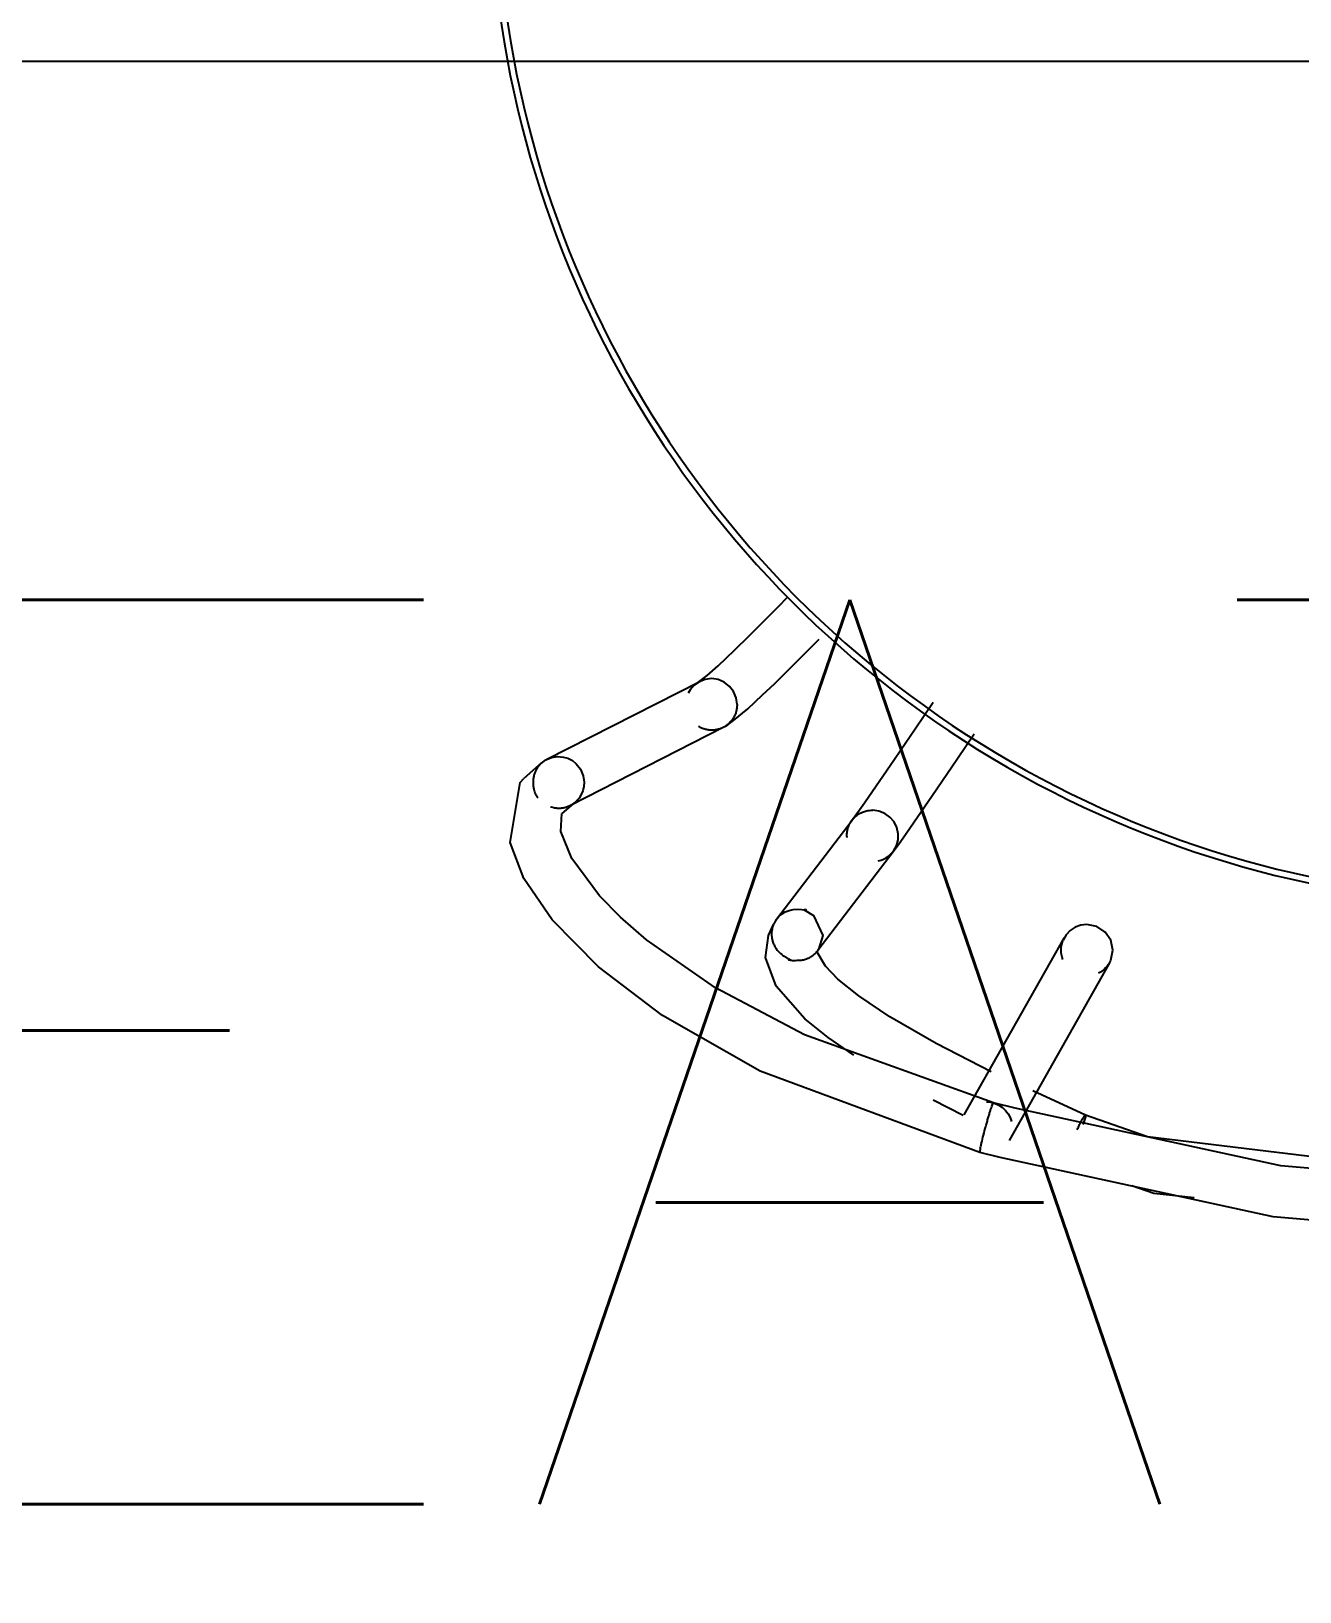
# Model space of a CAD drawing. Header units: millimetres. Extents: x 148480 to 578986, y 39883 to 155062.
# Drawn here: x 252389.4 to 252669.9, y 122228.7 to 122573.9 of the extents above; entities that cross this region are included whole.
import ezdxf

# ---------------------------------------------------------------- set-up
doc = ezdxf.new("R2010")
doc.units = ezdxf.units.MM
for name, color, linetype in [('HATCH', 8, 'Continuous'), ('Hatch 01_UC', 7, 'Continuous'), ('HVAC-SECTIONS', 7, 'Continuous'), ('I - MODULAR', 44, 'Continuous'), ('Layer4', 6, 'Continuous'), ('M-HVAC-TEXT', 7, 'Continuous')]:
    doc.layers.add(name, color=color, linetype=linetype)
doc.styles.add('R', font='romans.shx')

# ---------------------------------------------------------------- blocks, each defined once
blk = doc.blocks.new('GFC1')
at = {"layer": 'I - MODULAR', "color": 8}
for p, q in [((325135.84, 123398.83), (325169.64, 123416.06)), ((325135.84, 123398.83), (325169.64, 123416.06)), ((325174.85, 123405.87), (325141.04, 123388.64)), ((325174.85, 123405.87), (325141.04, 123388.64)), ((325134.66, 123398.02), (325130.74, 123394.58)), ((325134.66, 123398.02), (325130.74, 123394.58)), ((325142.18, 123389.41), (325139.16, 123386.84)), ((325142.18, 123389.41), (325139.16, 123386.84)), ((325186.65, 123363.48), (325203.32, 123385.35)), ((325186.65, 123363.48), (325203.32, 123385.35)), ((325212.46, 123378.47), (325195.76, 123356.55)), ((325212.46, 123378.47), (325195.76, 123356.55)), ((325228.1, 123320.18), (325250.29, 123359.45)), ((325228.1, 123320.18), (325250.29, 123359.45)), ((325260.25, 123353.82), (325238.06, 123314.55)), ((325260.25, 123353.82), (325238.06, 123314.55)), ((325254.94, 123320.11), (325243.29, 123325.48)), ((325254.94, 123320.11), (325243.29, 123325.48)), ((325227.89, 123320.02), (325221.3, 123323.44)), ((325227.89, 123320.02), (325221.3, 123323.44))]:
    blk.add_line(p, q, dxfattribs=at)
at = {"layer": 'I - MODULAR', "color": 8, "flags": 128}
for points in [[(325169.14, 123415.77), (325171.26, 123417.34), (325173.72, 123419.52), (325177.35, 123422.96), (325180.59, 123426.12), (325187.1, 123432.64), (325189.06, 123434.66)], [(325169.14, 123415.77), (325171.26, 123417.34), (325173.72, 123419.52), (325177.35, 123422.96), (325180.59, 123426.12), (325187.1, 123432.64), (325189.06, 123434.66)], [(325175.35, 123406.16), (325175.96, 123406.54), (325177.14, 123407.37), (325180.26, 123410.01), (325183.56, 123413.07), (325186.15, 123415.55), (325189.79, 123419.13), (325196.05, 123425.43)], [(325175.35, 123406.16), (325175.96, 123406.54), (325177.14, 123407.37), (325180.26, 123410.01), (325183.56, 123413.07), (325186.15, 123415.55), (325189.79, 123419.13), (325196.05, 123425.43)], [(325168.37, 123415.16), (325168, 123414.73), (325167.54, 123414.16), (325167.11, 123413.43)], [(325168.37, 123415.16), (325168, 123414.73), (325167.54, 123414.16), (325167.11, 123413.43)], [(325177.89, 123410.97), (325177.69, 123412.42), (325177.13, 123413.79), (325176.23, 123414.96), (325175.08, 123415.87), (325173.73, 123416.45), (325172.29, 123416.67), (325170.86, 123416.51), (325169.5, 123415.98), (325168.37, 123415.16)], [(325177.89, 123410.97), (325177.69, 123412.42), (325177.13, 123413.79), (325176.23, 123414.96), (325175.08, 123415.87), (325173.73, 123416.45), (325172.29, 123416.67), (325170.86, 123416.51), (325169.5, 123415.98), (325168.37, 123415.16)], [(325203.28, 123385.3), (325206.05, 123389.17), (325208.69, 123392.99), (325211.74, 123397.44), (325217.28, 123405.59), (325221.25, 123411.45)], [(325203.28, 123385.3), (325206.05, 123389.17), (325208.69, 123392.99), (325211.74, 123397.44), (325217.28, 123405.59), (325221.25, 123411.45)], [(325212.5, 123378.53), (325213.59, 123380.02), (325215.29, 123382.42), (325217.87, 123386.15), (325220.98, 123390.68), (325226.62, 123398.97), (325230.34, 123404.48)], [(325212.5, 123378.53), (325213.59, 123380.02), (325215.29, 123382.42), (325217.87, 123386.15), (325220.98, 123390.68), (325226.62, 123398.97), (325230.34, 123404.48)], [(325134.56, 123397.93), (325135.63, 123398.72), (325136.87, 123399.23), (325138.19, 123399.44), (325139.51, 123399.31), (325140.48, 123399.11), (325141.53, 123398.58), (325142.34, 123397.81), (325143.26, 123396.62), (325143.9, 123395.16), (325144.09, 123393.74)], [(325134.56, 123397.93), (325135.63, 123398.72), (325136.87, 123399.23), (325138.19, 123399.44), (325139.51, 123399.31), (325140.48, 123399.11), (325141.53, 123398.58), (325142.34, 123397.81), (325143.26, 123396.62), (325143.9, 123395.16), (325144.09, 123393.74)], [(325231.57, 123311.85), (325182.99, 123329.88), (325161.38, 123342.19), (325147.24, 123352.91), (325137, 123363.29), (325130.75, 123372.48), (325127.76, 123380.43), (325129.97, 123393.69), (325130.74, 123394.58)], [(325231.57, 123311.85), (325182.99, 123329.88), (325161.38, 123342.19), (325147.24, 123352.91), (325137, 123363.29), (325130.75, 123372.48), (325127.76, 123380.43), (325129.97, 123393.69), (325130.74, 123394.58)], [(325144.09, 123393.74), (325144.03, 123392.8), (325143.8, 123391.88), (325143.44, 123391.01), (325142.95, 123390.23), (325142.32, 123389.54)], [(325144.09, 123393.74), (325144.03, 123392.8), (325143.8, 123391.88), (325143.44, 123391.01), (325142.95, 123390.23), (325142.32, 123389.54)], [(325212.59, 123378.66), (325213.14, 123379.67), (325213.51, 123381), (325213.54, 123382.37), (325213.23, 123383.72), (325212.61, 123384.97), (325211.7, 123386.03), (325210.56, 123386.85), (325209.27, 123387.37), (325207.89, 123387.56)], [(325212.59, 123378.66), (325213.14, 123379.67), (325213.51, 123381), (325213.54, 123382.37), (325213.23, 123383.72), (325212.61, 123384.97), (325211.7, 123386.03), (325210.56, 123386.85), (325209.27, 123387.37), (325207.89, 123387.56)], [(325234.58, 123322.88), (325192.84, 123337.87), (325173.12, 123348.28), (325157.88, 123358.91), (325152.13, 123363.91), (325147.49, 123368.64), (325141.38, 123376.88), (325138.95, 123382.88), (325139.16, 123386.84)], [(325234.58, 123322.88), (325192.84, 123337.87), (325173.12, 123348.28), (325157.88, 123358.91), (325152.13, 123363.91), (325147.49, 123368.64), (325141.38, 123376.88), (325138.95, 123382.88), (325139.16, 123386.84)], [(325209.14, 123376.38), (325209.74, 123376.54), (325210.32, 123376.76), (325210.87, 123377.04), (325211.39, 123377.39), (325211.86, 123377.81), (325212.29, 123378.27), (325212.59, 123378.66)], [(325209.14, 123376.38), (325209.74, 123376.54), (325210.32, 123376.76), (325210.87, 123377.04), (325211.39, 123377.39), (325211.86, 123377.81), (325212.29, 123378.27), (325212.59, 123378.66)], [(325186.5, 123363.27), (325187.07, 123363.96), (325187.76, 123364.57), (325188.54, 123365.06), (325189.39, 123365.4), (325190.29, 123365.61), (325191.21, 123365.67)], [(325186.5, 123363.27), (325187.07, 123363.96), (325187.76, 123364.57), (325188.54, 123365.06), (325189.39, 123365.4), (325190.29, 123365.61), (325191.21, 123365.67)], [(325191.21, 123365.67), (325193.16, 123365.52), (325192.72, 123365.53), (325194.83, 123364.28), (325196.88, 123359.85), (325195.91, 123356.76)], [(325191.21, 123365.67), (325193.16, 123365.52), (325192.72, 123365.53), (325194.83, 123364.28), (325196.88, 123359.85), (325195.91, 123356.76)], [(325203.73, 123333.43), (325198.04, 123337.27), (325192.86, 123341.43), (325186.56, 123348.63), (325184.2, 123354.99), (325184.87, 123359.86), (325185.9, 123362.14), (325185.95, 123362.26)], [(325203.73, 123333.43), (325198.04, 123337.27), (325192.86, 123341.43), (325186.56, 123348.63), (325184.2, 123354.99), (325184.87, 123359.86), (325185.9, 123362.14), (325185.95, 123362.26)], [(325255.27, 123362.32), (325253.94, 123362.18), (325252.67, 123361.71), (325251.55, 123360.97), (325250.65, 123360.01), (325250, 123358.86)], [(325255.27, 123362.32), (325253.94, 123362.18), (325252.67, 123361.71), (325251.55, 123360.97), (325250.65, 123360.01), (325250, 123358.86)], [(325260.54, 123354.41), (325260.98, 123356.59), (325260.53, 123358.8), (325259.31, 123360.63), (325257.49, 123361.86), (325255.27, 123362.32)], [(325260.54, 123354.41), (325260.98, 123356.59), (325260.53, 123358.8), (325259.31, 123360.63), (325257.49, 123361.86), (325255.27, 123362.32)], [(325234.13, 123329.7), (325221.94, 123335.97), (325211.7, 123341.87), (325204.82, 123346.48), (325200.2, 123350.21), (325197.43, 123353.05), (325195.58, 123356.18), (325196.46, 123357.76)], [(325234.13, 123329.7), (325221.94, 123335.97), (325211.7, 123341.87), (325204.82, 123346.48), (325200.2, 123350.21), (325197.43, 123353.05), (325195.58, 123356.18), (325196.46, 123357.76)], [(325352.06, 123304.3), (325298.17, 123308.92), (325239.39, 123321.7), (325234.58, 123322.88)], [(325352.06, 123304.3), (325298.17, 123308.92), (325239.39, 123321.7), (325234.58, 123322.88)], [(325352.06, 123305.21), (325268.63, 123315.3), (325254.94, 123320.11)], [(325352.06, 123305.21), (325268.63, 123315.3), (325254.94, 123320.11)], [(325352.06, 123292.86), (325296.42, 123297.62), (325236.12, 123310.73), (325231.57, 123311.85)], [(325352.06, 123292.86), (325296.42, 123297.62), (325236.12, 123310.73), (325231.57, 123311.85)], [(325279.01, 123301.84), (325270.05, 123302.83), (325265.23, 123304.5)], [(325279.01, 123301.84), (325270.05, 123302.83), (325265.23, 123304.5)]]:
    blk.add_lwpolyline(points, dxfattribs=at)
at = {"layer": 'I - MODULAR', "color": 8}
for radius in [228.8, 228.8, 228.8, 228.8, 227.37, 227.37]:
    blk.add_arc((325352.06, 123595.22), radius, 180, 0, dxfattribs=at)
at = {"layer": 'I - MODULAR', "color": 8, "extrusion": (0, 0, -1)}
for centre, start_param, end_param in [((325255.27, 123356.64), 2.248945, 3.041791), ((325255.27, 123356.64), 2.248945, 3.041791), ((325255.27, 123356.64), 6.183384, 6.879071), ((325255.27, 123356.64), 6.183384, 6.879071), ((325233.08, 123317.37), 4.201269, 5.531684), ((325233.08, 123317.37), 4.201269, 5.531684)]:
    blk.add_ellipse(centre, major_axis=(4.98, -2.81), ratio=0.992436, start_param=start_param, end_param=end_param, dxfattribs=at)
at = {"layer": 'I - MODULAR', "color": 8}
for points, knots in [([(325177.89, 123410.97), (325177.9, 123410.68), (325177.87, 123410.26), (325177.78, 123409.74), (325177.7, 123409.4), (325177.6, 123409.07), (325177.5, 123408.76), (325177.35, 123408.45), (325177.21, 123408.18), (325177.06, 123407.92), (325176.93, 123407.73), (325176.79, 123407.55), (325176.65, 123407.39), (325176.49, 123407.2), (325176.34, 123407.02), (325176.21, 123406.88), (325176.15, 123406.8), (325176.13, 123406.78)], [0, 0, 0, 0, 0.166667, 0.25, 0.3125, 0.375, 0.458333, 0.510417, 0.583333, 0.635417, 0.6875, 0.729167, 0.770833, 0.822917, 0.895833, 0.958333, 1, 1, 1, 1]), ([(325177.89, 123410.97), (325177.9, 123410.68), (325177.87, 123410.26), (325177.78, 123409.74), (325177.7, 123409.4), (325177.6, 123409.07), (325177.5, 123408.76), (325177.35, 123408.45), (325177.21, 123408.18), (325177.06, 123407.92), (325176.93, 123407.73), (325176.79, 123407.55), (325176.65, 123407.39), (325176.49, 123407.2), (325176.34, 123407.02), (325176.21, 123406.88), (325176.15, 123406.8), (325176.13, 123406.78)], [0, 0, 0, 0, 0.166667, 0.25, 0.3125, 0.375, 0.458333, 0.510417, 0.583333, 0.635417, 0.6875, 0.729167, 0.770833, 0.822917, 0.895833, 0.958333, 1, 1, 1, 1]), ([(325176.13, 123406.78), (325175.97, 123406.62), (325175.7, 123406.4), (325175.31, 123406.13), (325175.01, 123405.95), (325174.68, 123405.79), (325174.35, 123405.64), (325174, 123405.52), (325173.65, 123405.42), (325173.29, 123405.34), (325172.93, 123405.29), (325172.57, 123405.27), (325172.21, 123405.26), (325171.84, 123405.28), (325171.48, 123405.32), (325171.12, 123405.39), (325170.77, 123405.48), (325170.41, 123405.59), (325169.95, 123405.77), (325169.62, 123405.94), (325169.41, 123406.06)], [0, 0, 0, 0, 0.0555556, 0.0833333, 0.1111111, 0.1388889, 0.1666667, 0.1944444, 0.2222222, 0.25, 0.2777778, 0.3055556, 0.3333333, 0.3611111, 0.3888889, 0.4166667, 0.4444444, 0.4722222, 0.5, 0.5555556, 0.5555556, 0.5555556, 0.5555556]), ([(325176.13, 123406.78), (325175.97, 123406.62), (325175.7, 123406.4), (325175.31, 123406.13), (325175.01, 123405.95), (325174.68, 123405.79), (325174.35, 123405.64), (325174, 123405.52), (325173.65, 123405.42), (325173.29, 123405.34), (325172.93, 123405.29), (325172.57, 123405.27), (325172.21, 123405.26), (325171.84, 123405.28), (325171.48, 123405.32), (325171.12, 123405.39), (325170.77, 123405.48), (325170.41, 123405.59), (325169.95, 123405.77), (325169.62, 123405.94), (325169.41, 123406.06)], [0, 0, 0, 0, 0.0555556, 0.0833333, 0.1111111, 0.1388889, 0.1666667, 0.1944444, 0.2222222, 0.25, 0.2777778, 0.3055556, 0.3333333, 0.3611111, 0.3888889, 0.4166667, 0.4444444, 0.4722222, 0.5, 0.5555556, 0.5555556, 0.5555556, 0.5555556]), ([(325134.56, 123397.92), (325134.46, 123397.84), (325134.3, 123397.67), (325134.09, 123397.43), (325133.89, 123397.18), (325133.71, 123396.92), (325133.54, 123396.64), (325133.39, 123396.36), (325133.24, 123396.03), (325133.1, 123395.67), (325132.98, 123395.29), (325132.89, 123394.91), (325132.81, 123394.39), (325132.79, 123394), (325132.79, 123393.74)], [0, 0, 0, 0, 0.083333, 0.145833, 0.208333, 0.291667, 0.354167, 0.416667, 0.5, 0.583333, 0.666667, 0.75, 0.833333, 1, 1, 1, 1]), ([(325134.56, 123397.92), (325134.46, 123397.84), (325134.3, 123397.67), (325134.09, 123397.43), (325133.89, 123397.18), (325133.71, 123396.92), (325133.54, 123396.64), (325133.39, 123396.36), (325133.24, 123396.03), (325133.1, 123395.67), (325132.98, 123395.29), (325132.89, 123394.91), (325132.81, 123394.39), (325132.79, 123394), (325132.79, 123393.74)], [0, 0, 0, 0, 0.083333, 0.145833, 0.208333, 0.291667, 0.354167, 0.416667, 0.5, 0.583333, 0.666667, 0.75, 0.833333, 1, 1, 1, 1]), ([(325132.79, 123393.74), (325132.79, 123393.63), (325132.78, 123393.41), (325132.8, 123393.04), (325132.85, 123392.64), (325132.92, 123392.29), (325133.01, 123391.97), (325133.13, 123391.6), (325133.32, 123391.12), (325133.56, 123390.69), (325133.73, 123390.42), (325133.81, 123390.32), (325133.84, 123390.28)], [0, 0, 0, 0, 0.0277778, 0.0555556, 0.0833333, 0.1111111, 0.125, 0.1388889, 0.1666667, 0.1944444, 0.2083333, 0.2222222, 0.2222222, 0.2222222, 0.2222222]), ([(325132.79, 123393.74), (325132.79, 123393.63), (325132.78, 123393.41), (325132.8, 123393.04), (325132.85, 123392.64), (325132.92, 123392.29), (325133.01, 123391.97), (325133.13, 123391.6), (325133.32, 123391.12), (325133.56, 123390.69), (325133.73, 123390.42), (325133.81, 123390.32), (325133.84, 123390.28)], [0, 0, 0, 0, 0.0277778, 0.0555556, 0.0833333, 0.1111111, 0.125, 0.1388889, 0.1666667, 0.1944444, 0.2083333, 0.2222222, 0.2222222, 0.2222222, 0.2222222]), ([(325136.63, 123388.36), (325136.69, 123388.34), (325136.94, 123388.26), (325137.31, 123388.16), (325137.75, 123388.08), (325138.13, 123388.04), (325138.52, 123388.03), (325139.02, 123388.05), (325139.66, 123388.13), (325140.28, 123388.31), (325140.76, 123388.5), (325141.22, 123388.72), (325141.76, 123389.06), (325142.15, 123389.38), (325142.33, 123389.55)], [0.5555556, 0.5555556, 0.5555556, 0.5555556, 0.5694444, 0.6111111, 0.6388889, 0.6666667, 0.6944444, 0.7222222, 0.7777778, 0.8333333, 0.8611111, 0.8888889, 0.9444444, 1, 1, 1, 1]), ([(325136.63, 123388.36), (325136.69, 123388.34), (325136.94, 123388.26), (325137.31, 123388.16), (325137.75, 123388.08), (325138.13, 123388.04), (325138.52, 123388.03), (325139.02, 123388.05), (325139.66, 123388.13), (325140.28, 123388.31), (325140.76, 123388.5), (325141.22, 123388.72), (325141.76, 123389.06), (325142.15, 123389.38), (325142.33, 123389.55)], [0.5555556, 0.5555556, 0.5555556, 0.5555556, 0.5694444, 0.6111111, 0.6388889, 0.6666667, 0.6944444, 0.7222222, 0.7777778, 0.8333333, 0.8611111, 0.8888889, 0.9444444, 1, 1, 1, 1]), ([(325203.21, 123385.2), (325203.26, 123385.27), (325203.35, 123385.4), (325203.51, 123385.59), (325203.67, 123385.77), (325203.85, 123385.96), (325204.05, 123386.14), (325204.25, 123386.32), (325204.53, 123386.54), (325204.82, 123386.73), (325205.12, 123386.9), (325205.38, 123387.03), (325205.82, 123387.22), (325206.44, 123387.42), (325207.18, 123387.54), (325207.65, 123387.56), (325207.89, 123387.56)], [0, 0, 0, 0, 0.0625, 0.109375, 0.15625, 0.203125, 0.246094, 0.296875, 0.34375, 0.4375, 0.484375, 0.53125, 0.59375, 0.75, 0.875, 1, 1, 1, 1]), ([(325203.21, 123385.2), (325203.26, 123385.27), (325203.35, 123385.4), (325203.51, 123385.59), (325203.67, 123385.77), (325203.85, 123385.96), (325204.05, 123386.14), (325204.25, 123386.32), (325204.53, 123386.54), (325204.82, 123386.73), (325205.12, 123386.9), (325205.38, 123387.03), (325205.82, 123387.22), (325206.44, 123387.42), (325207.18, 123387.54), (325207.65, 123387.56), (325207.89, 123387.56)], [0, 0, 0, 0, 0.0625, 0.109375, 0.15625, 0.203125, 0.246094, 0.296875, 0.34375, 0.4375, 0.484375, 0.53125, 0.59375, 0.75, 0.875, 1, 1, 1, 1]), ([(325202.23, 123381.5), (325202.22, 123381.62), (325202.21, 123381.85), (325202.2, 123382.19), (325202.22, 123382.53), (325202.27, 123382.88), (325202.34, 123383.22), (325202.43, 123383.57), (325202.53, 123383.88), (325202.63, 123384.14), (325202.74, 123384.38), (325202.88, 123384.67), (325203.04, 123384.95), (325203.16, 123385.14), (325203.21, 123385.2)], [0.6666667, 0.6666667, 0.6666667, 0.6666667, 0.6944444, 0.7222222, 0.75, 0.7777778, 0.8055556, 0.8333333, 0.8611111, 0.8819444, 0.9027778, 0.9305556, 0.9722222, 1, 1, 1, 1]), ([(325202.23, 123381.5), (325202.22, 123381.62), (325202.21, 123381.85), (325202.2, 123382.19), (325202.22, 123382.53), (325202.27, 123382.88), (325202.34, 123383.22), (325202.43, 123383.57), (325202.53, 123383.88), (325202.63, 123384.14), (325202.74, 123384.38), (325202.88, 123384.67), (325203.04, 123384.95), (325203.16, 123385.14), (325203.21, 123385.2)], [0.6666667, 0.6666667, 0.6666667, 0.6666667, 0.6944444, 0.7222222, 0.75, 0.7777778, 0.8055556, 0.8333333, 0.8611111, 0.8819444, 0.9027778, 0.9305556, 0.9722222, 1, 1, 1, 1]), ([(325186.53, 123363.31), (325186.44, 123363.18), (325186.23, 123362.86), (325185.96, 123362.31), (325185.76, 123361.76), (325185.64, 123361.3), (325185.57, 123360.87), (325185.54, 123360.5), (325185.52, 123360.12), (325185.54, 123359.57), (325185.68, 123358.78), (325185.96, 123357.96), (325186.37, 123357.16), (325186.91, 123356.45), (325187.69, 123355.66), (325188.44, 123355.19), (325188.91, 123354.94), (325189.18, 123354.8), (325189.43, 123354.68), (325189.58, 123354.59), (325189.64, 123354.52), (325189.74, 123354.45), (325189.45, 123354.48), (325189.14, 123354.54), (325189.37, 123354.47), (325189.91, 123354.38), (325190.47, 123354.33), (325190.94, 123354.34), (325191.21, 123354.37)], [0, 0, 0, 0, 0.05, 0.1, 0.125, 0.15, 0.175, 0.1875, 0.2, 0.225, 0.25, 0.275, 0.3, 0.325, 0.35, 0.4, 0.425, 0.45, 0.475, 0.525, 0.575, 0.6375, 0.7, 0.75, 0.85, 0.9, 0.95, 1, 1, 1, 1]), ([(325186.53, 123363.31), (325186.44, 123363.18), (325186.23, 123362.86), (325185.96, 123362.31), (325185.76, 123361.76), (325185.64, 123361.3), (325185.57, 123360.87), (325185.54, 123360.5), (325185.52, 123360.12), (325185.54, 123359.57), (325185.68, 123358.78), (325185.96, 123357.96), (325186.37, 123357.16), (325186.91, 123356.45), (325187.69, 123355.66), (325188.44, 123355.19), (325188.91, 123354.94), (325189.18, 123354.8), (325189.43, 123354.68), (325189.58, 123354.59), (325189.64, 123354.52), (325189.74, 123354.45), (325189.45, 123354.48), (325189.14, 123354.54), (325189.37, 123354.47), (325189.91, 123354.38), (325190.47, 123354.33), (325190.94, 123354.34), (325191.21, 123354.37)], [0, 0, 0, 0, 0.05, 0.1, 0.125, 0.15, 0.175, 0.1875, 0.2, 0.225, 0.25, 0.275, 0.3, 0.325, 0.35, 0.4, 0.425, 0.45, 0.475, 0.525, 0.575, 0.6375, 0.7, 0.75, 0.85, 0.9, 0.95, 1, 1, 1, 1]), ([(325191.21, 123354.37), (325191.51, 123354.36), (325192.12, 123354.4), (325192.87, 123354.57), (325193.37, 123354.75), (325193.65, 123354.86), (325193.85, 123354.96), (325194.05, 123355.07), (325194.25, 123355.18), (325194.44, 123355.31), (325194.63, 123355.44), (325194.81, 123355.58), (325194.99, 123355.73), (325195.16, 123355.88), (325195.32, 123356.04), (325195.47, 123356.21), (325195.67, 123356.43), (325195.8, 123356.6), (325195.88, 123356.72)], [0, 0, 0, 0, 0.166667, 0.333333, 0.416667, 0.458333, 0.5, 0.541667, 0.583333, 0.625, 0.666667, 0.708333, 0.75, 0.791667, 0.833333, 0.875, 0.916667, 1, 1, 1, 1]), ([(325191.21, 123354.37), (325191.51, 123354.36), (325192.12, 123354.4), (325192.87, 123354.57), (325193.37, 123354.75), (325193.65, 123354.86), (325193.85, 123354.96), (325194.05, 123355.07), (325194.25, 123355.18), (325194.44, 123355.31), (325194.63, 123355.44), (325194.81, 123355.58), (325194.99, 123355.73), (325195.16, 123355.88), (325195.32, 123356.04), (325195.47, 123356.21), (325195.67, 123356.43), (325195.8, 123356.6), (325195.88, 123356.72)], [0, 0, 0, 0, 0.166667, 0.333333, 0.416667, 0.458333, 0.5, 0.541667, 0.583333, 0.625, 0.666667, 0.708333, 0.75, 0.791667, 0.833333, 0.875, 0.916667, 1, 1, 1, 1]), ([(325231.69, 123312.73), (325231.72, 123312.9), (325231.8, 123313.28), (325232.03, 123314.23), (325232.39, 123315.68), (325232.82, 123317.32), (325233.18, 123318.6), (325233.45, 123319.52), (325233.7, 123320.38), (325233.93, 123321.14), (325234.14, 123321.79), (325234.37, 123322.48), (325234.49, 123322.76), (325234.54, 123322.84)], [0, 0, 0, 0, 0.0555556, 0.1111111, 0.2222222, 0.3333333, 0.3888889, 0.4444444, 0.5, 0.5555556, 0.6111111, 0.6666667, 0.7777778, 0.7777778, 0.7777778, 0.7777778]), ([(325231.69, 123312.73), (325231.72, 123312.9), (325231.8, 123313.28), (325232.03, 123314.23), (325232.39, 123315.68), (325232.82, 123317.32), (325233.18, 123318.6), (325233.45, 123319.52), (325233.7, 123320.38), (325233.93, 123321.14), (325234.14, 123321.79), (325234.37, 123322.48), (325234.49, 123322.76), (325234.54, 123322.84)], [0, 0, 0, 0, 0.0555556, 0.1111111, 0.2222222, 0.3333333, 0.3888889, 0.4444444, 0.5, 0.5555556, 0.6111111, 0.6666667, 0.7777778, 0.7777778, 0.7777778, 0.7777778]), ([(325253.08, 123316.85), (325253.21, 123317.13), (325253.47, 123317.69), (325253.85, 123318.42), (325254.18, 123319.05), (325254.46, 123319.54), (325254.69, 123319.89), (325254.85, 123320.09), (325254.92, 123320.12), (325254.94, 123320.11)], [0.1111111, 0.1111111, 0.1111111, 0.1111111, 0.1666667, 0.2222222, 0.2777778, 0.3333333, 0.3888889, 0.4444444, 0.4956758, 0.4956758, 0.4956758, 0.4956758]), ([(325253.08, 123316.85), (325253.21, 123317.13), (325253.47, 123317.69), (325253.85, 123318.42), (325254.18, 123319.05), (325254.46, 123319.54), (325254.69, 123319.89), (325254.85, 123320.09), (325254.92, 123320.12), (325254.94, 123320.11)], [0.1111111, 0.1111111, 0.1111111, 0.1111111, 0.1666667, 0.2222222, 0.2777778, 0.3333333, 0.3888889, 0.4444444, 0.4956758, 0.4956758, 0.4956758, 0.4956758]), ([(325254.94, 123320.11), (325254.94, 123320.11), (325254.97, 123320.1), (325254.99, 123320.02), (325254.94, 123319.74), (325254.82, 123319.25), (325254.62, 123318.67), (325254.45, 123318.19), (325254.4, 123318.07)], [0.4980564, 0.4980564, 0.4980564, 0.4980564, 0.5, 0.5555556, 0.6111111, 0.6666667, 0.75, 0.7777778, 0.7777778, 0.7777778, 0.7777778]), ([(325254.94, 123320.11), (325254.94, 123320.11), (325254.97, 123320.1), (325254.99, 123320.02), (325254.94, 123319.74), (325254.82, 123319.25), (325254.62, 123318.67), (325254.45, 123318.19), (325254.4, 123318.07)], [0.4980564, 0.4980564, 0.4980564, 0.4980564, 0.5, 0.5555556, 0.6111111, 0.6666667, 0.75, 0.7777778, 0.7777778, 0.7777778, 0.7777778]), ([(325231.69, 123312.73), (325231.65, 123312.55), (325231.59, 123312.26), (325231.55, 123311.94), (325231.56, 123311.85), (325231.57, 123311.85)], [0, 0, 0, 0, 0.0555556, 0.1111111, 0.1797143, 0.1797143, 0.1797143, 0.1797143]), ([(325231.69, 123312.73), (325231.65, 123312.55), (325231.59, 123312.26), (325231.55, 123311.94), (325231.56, 123311.85), (325231.57, 123311.85)], [0, 0, 0, 0, 0.0555556, 0.1111111, 0.1797143, 0.1797143, 0.1797143, 0.1797143])]:
    blk.add_open_spline(points, degree=3, knots=knots, dxfattribs=at)
blk.add_open_spline([(325231.58, 123311.85), (325231.58, 123311.85), (325231.6, 123311.86), (325231.62, 123311.89)], degree=3, dxfattribs=at)
blk.add_open_spline([(325231.58, 123311.85), (325231.58, 123311.85), (325231.6, 123311.86), (325231.62, 123311.89)], degree=3, dxfattribs=at)
blk = doc.blocks.new('celling')
at = {"layer": 'HATCH'}
h = blk.add_hatch(color=8, dxfattribs=at)
h.dxf.hatch_style = 1
edge = h.paths.add_edge_path(flags=16)
edge.add_line((332844, 71504.14), (332844, 62144.56))
edge.add_ellipse((333594, 62144.56), major_axis=(750, 0), ratio=1, start_angle=180, end_angle=270)
edge.add_line((333594, 61394.56), (337293.66, 61394.56))
edge.add_ellipse((337293.66, 62144.56), major_axis=(750, 0), ratio=1, start_angle=270, end_angle=360)
edge.add_line((338043.66, 62144.56), (338043.66, 71504.14))
edge.add_ellipse((337293.66, 71504.14), major_axis=(750, 0), ratio=1, start_angle=0, end_angle=90)
edge.add_line((337293.66, 72254.14), (333594, 72254.14))
edge.add_ellipse((333594, 71504.14), major_axis=(750, 0), ratio=1, start_angle=90, end_angle=180)
edge = h.paths.add_edge_path()
edge.add_line((332769, 71504.14), (332769, 62144.56))
edge.add_ellipse((333594, 62144.56), major_axis=(825, 0), ratio=1, start_angle=180, end_angle=270)
edge.add_line((333594, 61319.56), (337293.66, 61319.56))
edge.add_ellipse((337293.66, 62144.56), major_axis=(825, 0), ratio=1, start_angle=270, end_angle=360)
edge.add_line((338118.66, 62144.56), (338118.66, 71504.14))
edge.add_ellipse((337293.66, 71504.14), major_axis=(825, 0), ratio=1, start_angle=0, end_angle=90)
edge.add_line((337293.66, 72329.14), (333594, 72329.14))
edge.add_ellipse((333594, 71504.14), major_axis=(825, 0), ratio=1, start_angle=90, end_angle=180)
at = {"layer": 'Hatch 01_UC', "linetype": 'Continuous', "lineweight": 0, "transparency": 33554597}
h = blk.add_hatch(dxfattribs=at)
h.set_pattern_fill('ANSI31', color=8, scale=60, angle=180)
h.set_pattern_definition([(225, (368922.34, 87872.28), (134.70384, -134.70384), [])])
edge = h.paths.add_edge_path(flags=16)
edge.add_line((332769, 71504.14), (332769, 62144.56))
edge.add_ellipse((333594, 62144.56), major_axis=(825, 0), ratio=1, start_angle=180, end_angle=270)
edge.add_line((333594, 61319.56), (337293.66, 61319.56))
edge.add_ellipse((337293.66, 62144.56), major_axis=(825, 0), ratio=1, start_angle=270, end_angle=360)
edge.add_line((338118.66, 62144.56), (338118.66, 71504.14))
edge.add_ellipse((337293.66, 71504.14), major_axis=(825, 0), ratio=1, start_angle=0, end_angle=90)
edge.add_line((337293.66, 72329.14), (333594, 72329.14))
edge.add_ellipse((333594, 71504.14), major_axis=(825, 0), ratio=1, start_angle=90, end_angle=180)
h.paths.add_polyline_path([(338525.94, 73284.14), (331794, 73284.14), (331794, 66987.35), (331794, 60362.06), (338762.75, 60362.06), (338762.75, 60894.56), (339095.25, 60894.56), (339095.25, 69869.14), (338534, 69869.14), (338534, 70934.14), (339093.66, 70934.14), (339093.66, 73284.14)])
h = blk.add_hatch(dxfattribs=at)
h.set_pattern_fill('ANSI31', color=8, scale=60, angle=180)
h.set_pattern_definition([(225, (-25813.7, -9e-10), (134.70384, -134.70384), [])])
edge = h.paths.add_edge_path(flags=16)
edge.add_line((333094, 71504.14), (333094, 62144.56))
edge.add_ellipse((333594, 62144.56), major_axis=(500, 0), ratio=1, start_angle=180, end_angle=270)
edge.add_line((333594, 61644.56), (337293.66, 61644.56))
edge.add_ellipse((337293.66, 62144.56), major_axis=(500, 0), ratio=1, start_angle=270, end_angle=360)
edge.add_line((337793.66, 62144.56), (337793.66, 71504.14))
edge.add_ellipse((337293.66, 71504.14), major_axis=(500, 0), ratio=1, start_angle=0, end_angle=90)
edge.add_line((337293.66, 72004.14), (333594, 72004.14))
edge.add_ellipse((333594, 71504.14), major_axis=(500, 0), ratio=1, start_angle=90, end_angle=180)
edge = h.paths.add_edge_path()
edge.add_line((332844, 71504.14), (332844, 62144.56))
edge.add_ellipse((333594, 62144.56), major_axis=(750, 0), ratio=1, start_angle=180, end_angle=270)
edge.add_line((333594, 61394.56), (337293.66, 61394.56))
edge.add_ellipse((337293.66, 62144.56), major_axis=(750, 0), ratio=1, start_angle=270, end_angle=360)
edge.add_line((338043.66, 62144.56), (338043.66, 71504.14))
edge.add_ellipse((337293.66, 71504.14), major_axis=(750, 0), ratio=1, start_angle=0, end_angle=90)
edge.add_line((337293.66, 72254.14), (333594, 72254.14))
edge.add_ellipse((333594, 71504.14), major_axis=(750, 0), ratio=1, start_angle=90, end_angle=180)

msp = doc.modelspace()

# ---------------------------------------------------------------- block references
at = {"layer": 'Layer4', "linetype": 'Continuous', "rotation": 360}
msp.add_blockref('GFC1', (-72632.43, -985.99), dxfattribs=at)

# ---------------------------------------------------------------- next in the draw order: linework, layer by layer
at = {"layer": 'HVAC-SECTIONS', "color": 0, "linetype": 'Continuous'}
msp.add_lwpolyline([(251897.62, 122567.2), (255165.94, 122567.2), (255165.94, 120130.52), (251897.62, 120130.52)], close=True, dxfattribs=at)

# ---------------------------------------------------------------- next in the draw order: block references
at = {"layer": 'Hatch 01_UC', "color": 252, "linetype": 'Continuous', "true_color": 0x939598, "rotation": 360}
msp.add_blockref('celling', (-82402.19, 52046.64), dxfattribs=at)

# ---------------------------------------------------------------- next in the draw order: texts
at = {"layer": 'M-HVAC-TEXT', "color": 7, "insert": (253589.79, 122448.13, 0), "char_height": 200, "width": 3153.1027, "attachment_point": 2, "style": 'R'}
msp.add_mtext('\\pxql;TREATED FRESH AIR FAN VRV UINT\\PMODEL:DTFA-82\\PCAPACITY :6.8 TR\\P1000 CFM\\PSIZE;1163W X 1205D X 390HT', dxfattribs=at)

doc.saveas('drawing.dxf')
